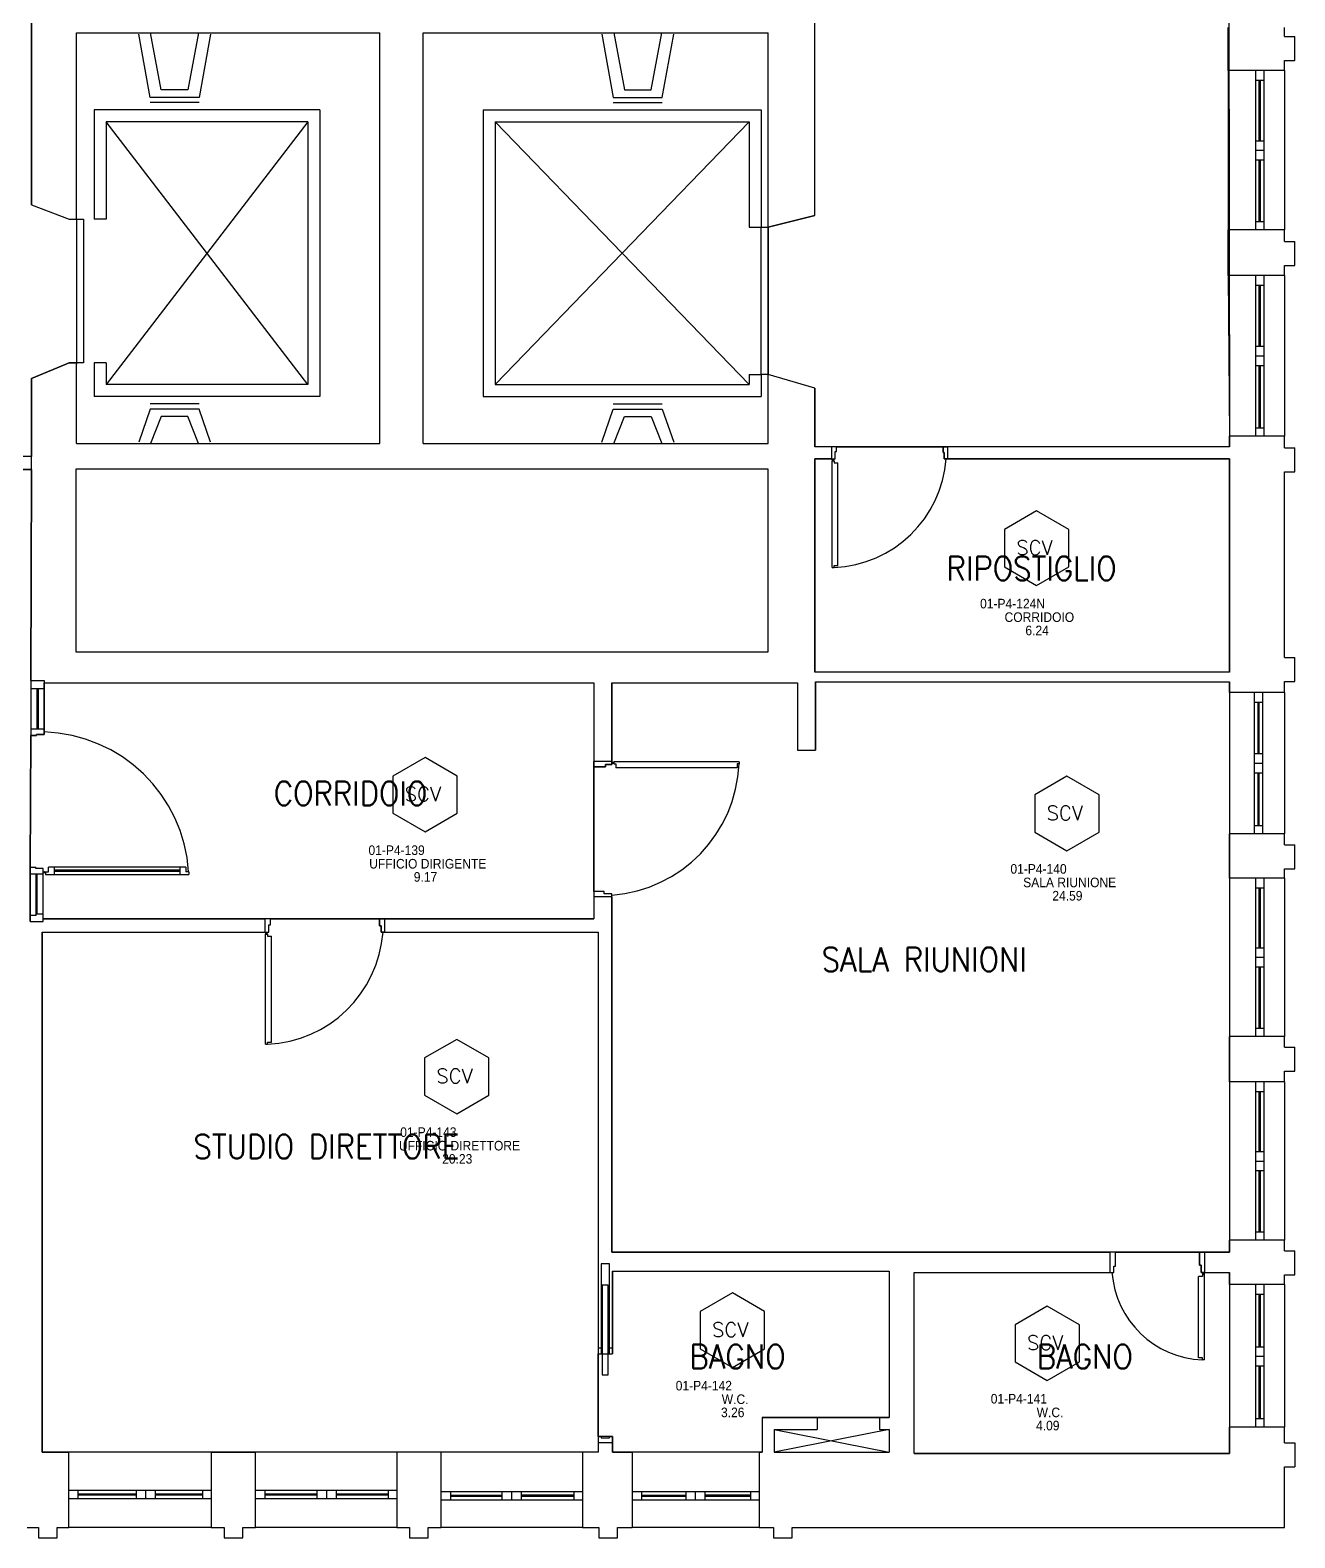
# Model space of a CAD drawing. Header units: inches. Extents: x 16420 to 16611, y 92341 to 92416.
# Drawn here: x 16468.41 to 16478.97, y 92360.49 to 92373.07 of the extents above; entities that cross this region are included whole.
import ezdxf
from ezdxf.enums import TextEntityAlignment as Align

# ---------------------------------------------------------------- set-up
doc = ezdxf.new("R2010")
doc.units = ezdxf.units.IN
doc.header["$LTSCALE"] = 50
doc.header["$MEASUREMENT"] = 0
doc.linetypes.add('NASCOSTA2', pattern=[0.1875, 0.125, -0.0625])
for name, color, linetype in [('A-LOCALI', 7, 'Continuous'), ('AA-CodiceVano', 7, 'Continuous'), ('GMM_DEST.USO', 50, 'Continuous'), ('PIANTA', 7, 'Continuous'), ('RM', 191, 'Continuous')]:
    doc.layers.add(name, color=color, linetype=linetype)
doc.styles.add('ARIAL', font='arial.ttf')
doc.styles.add('ARTECO', font='romans.shx', dxfattribs={"width": 0.9})
doc.styles.get("Standard").update_dxf_attribs({"font": 'txt.shx'})

# ---------------------------------------------------------------- blocks, each defined once
blk = doc.blocks.new('MFM_COD_VANO')
at = {"layer": 'A-LOCALI'}
for p, q in [((0, 0.621), (-0.269, 0.466)), ((0.269, 0.466), (0, 0.621)), ((-0.269, 0.466), (-0.269, 0.155)), ((0.269, 0.155), (0.269, 0.466)), ((-0.269, 0.155), (0, 0)), ((0, 0), (0.269, 0.155))]:
    blk.add_line(p, q, dxfattribs=at)
blk.add_text('SCV', height=0.12, dxfattribs=at).set_placement((-0.17, 0.255))
at = {"layer": 'A-LOCALI', "flags": 9}
for tag in ['MFM_NAME', 'MFM_COD_COMPLESSO', 'MFM_COD_EDIFICIO', 'MFM_COD_PIANO', 'MFM_COD_MACROAREA', 'MFM_ZONA', 'MFM_REPARTO']:
    blk.add_attdef(tag, (-0.084, 0.188), '', height=0.005, dxfattribs=at)
blk.add_attdef('MFM_ALTEZZA', text='', height=0.005, dxfattribs=at).set_placement((-0.057, 0.188), align=Align.CENTER)
at = {"layer": 'A-LOCALI', "style": 'ARIAL', "width": 0.9, "flags": 8}
for tag, p in [('MFM_COD_UT', (-0.026, -0.078)), ('MFM_DESTINAZIONE_USO', (0.023, -0.306)), ('MFM_SUPERFICIE', (0.004, -0.416))]:
    blk.add_attdef(tag, text='', height=0.08, dxfattribs=at).set_placement(p, align=Align.CENTER)
at = {"layer": 'A-LOCALI', "style": 'ARIAL', "width": 0.9}
for tag, p, height, flags in [('MFM_COD_LOCALE', (-0.472, -0.192), 0.08, 8), ('MFM_COD_SCHEDA', (-0.275, -0.483), 0.04, 9)]:
    blk.add_attdef(tag, p, '', height=height, dxfattribs=dict(at, flags=flags))

msp = doc.modelspace()

# ---------------------------------------------------------------- linework, layer by layer
at = {"layer": 'PIANTA', "color": 0}
for p, q in [((16468.425, 92371.613), (16468.425, 92373.943)), ((16474.964, 92372.45), (16474.964, 92373.873)), ((16468.799, 92373.049), (16471.331, 92373.049)), ((16468.799, 92371.493), (16468.799, 92373.049)), ((16469.413, 92372.509), (16469.319, 92373.037)), ((16469.507, 92372.572), (16469.418, 92373.049)), ((16469.818, 92373.049), (16469.73, 92372.572)), ((16469.918, 92373.037), (16469.824, 92372.509)), ((16471.331, 92369.621), (16471.331, 92373.049)), ((16471.693, 92373.049), (16474.574, 92373.049)), ((16471.693, 92369.621), (16471.693, 92373.049)), ((16473.186, 92373.037), (16473.28, 92372.509)), ((16473.285, 92373.049), (16473.373, 92372.572)), ((16473.597, 92372.572), (16473.685, 92373.049)), ((16473.69, 92372.509), (16473.785, 92373.037)), ((16474.574, 92371.428), (16474.574, 92373.049)), ((16478.414, 92372.733), (16478.414, 92373.093)), ((16478.884, 92373.017), (16478.884, 92373.093)), ((16478.884, 92373.017), (16478.971, 92373.017)), ((16478.971, 92372.817), (16478.971, 92373.017)), ((16478.884, 92372.733), (16478.884, 92372.817)), ((16478.884, 92372.817), (16478.971, 92372.817)), ((16478.884, 92372.733), (16478.414, 92372.733)), ((16478.414, 92372.733), (16478.414, 92371.403)), ((16478.644, 92371.403), (16478.644, 92372.733)), ((16478.644, 92372.653), (16478.714, 92372.653)), ((16478.674, 92372.148), (16478.674, 92372.653)), ((16478.684, 92372.148), (16478.684, 92372.653)), ((16478.714, 92371.403), (16478.714, 92372.733)), ((16478.884, 92372.733), (16478.884, 92371.403)), ((16469.824, 92372.509), (16469.413, 92372.509)), ((16469.73, 92372.572), (16469.507, 92372.572)), ((16473.28, 92372.509), (16473.69, 92372.509)), ((16473.373, 92372.572), (16473.597, 92372.572)), ((16470.83, 92372.405), (16468.948, 92372.405)), ((16468.948, 92372.405), (16468.948, 92371.493)), ((16469.824, 92372.466), (16469.413, 92372.466)), ((16470.83, 92372.405), (16470.83, 92370.014)), ((16472.194, 92372.405), (16474.514, 92372.405)), ((16472.194, 92372.405), (16472.194, 92370.014)), ((16473.28, 92372.466), (16473.69, 92372.466)), ((16474.514, 92372.405), (16474.514, 92371.428)), ((16474.964, 92371.523), (16474.964, 92372.45)), ((16470.73, 92372.305), (16469.048, 92370.114)), ((16470.73, 92370.114), (16469.048, 92372.305)), ((16470.73, 92372.305), (16469.048, 92372.305)), ((16469.048, 92372.305), (16469.048, 92371.493)), ((16470.73, 92372.305), (16470.73, 92370.114)), ((16472.294, 92370.114), (16474.414, 92372.305)), ((16472.294, 92372.305), (16474.414, 92370.114)), ((16472.294, 92372.305), (16474.414, 92372.305)), ((16472.294, 92372.305), (16472.294, 92370.114)), ((16474.414, 92372.305), (16474.414, 92371.428)), ((16478.644, 92372.148), (16478.714, 92372.148)), ((16478.644, 92372.068), (16478.714, 92372.068)), ((16478.644, 92371.988), (16478.714, 92371.988)), ((16478.674, 92371.473), (16478.674, 92371.988)), ((16478.684, 92371.473), (16478.684, 92371.988)), ((16468.425, 92371.613), (16468.739, 92371.493)), ((16468.739, 92371.493), (16468.799, 92371.493)), ((16468.799, 92371.493), (16468.799, 92370.282)), ((16468.799, 92371.493), (16468.859, 92371.493)), ((16468.859, 92371.493), (16468.859, 92370.293)), ((16469.048, 92371.493), (16468.948, 92371.493)), ((16474.964, 92371.523), (16474.574, 92371.428)), ((16474.414, 92371.428), (16474.514, 92371.428)), ((16474.514, 92370.198), (16474.514, 92371.428)), ((16474.514, 92371.428), (16474.574, 92371.428)), ((16474.574, 92371.428), (16474.574, 92370.198)), ((16478.884, 92371.403), (16478.414, 92371.403)), ((16478.414, 92371.023), (16478.414, 92371.403)), ((16478.644, 92371.473), (16478.714, 92371.473)), ((16478.884, 92371.307), (16478.884, 92371.403)), ((16478.884, 92371.307), (16478.971, 92371.307)), ((16478.971, 92371.107), (16478.971, 92371.307)), ((16478.884, 92371.023), (16478.884, 92371.107)), ((16478.884, 92371.107), (16478.971, 92371.107)), ((16478.884, 92371.023), (16478.414, 92371.023)), ((16478.414, 92371.023), (16478.424, 92369.683)), ((16478.644, 92369.683), (16478.644, 92371.023)), ((16478.714, 92369.683), (16478.714, 92371.023)), ((16478.884, 92371.023), (16478.884, 92369.683)), ((16478.644, 92370.943), (16478.714, 92370.943)), ((16478.674, 92370.433), (16478.674, 92370.943)), ((16478.684, 92370.433), (16478.684, 92370.943)), ((16478.644, 92370.433), (16478.714, 92370.433)), ((16478.644, 92370.353), (16478.714, 92370.353)), ((16468.424, 92370.163), (16468.739, 92370.293)), ((16468.739, 92370.293), (16468.799, 92370.293)), ((16468.859, 92370.293), (16468.799, 92370.293)), ((16468.799, 92369.621), (16468.799, 92370.282)), ((16468.948, 92370.293), (16468.948, 92370.014)), ((16469.048, 92370.293), (16468.948, 92370.293)), ((16469.048, 92370.293), (16469.048, 92370.114)), ((16478.644, 92370.273), (16478.714, 92370.273)), ((16478.674, 92369.753), (16478.674, 92370.273)), ((16478.684, 92369.753), (16478.684, 92370.273)), ((16468.424, 92369.513), (16468.424, 92370.163)), ((16470.73, 92370.114), (16469.048, 92370.114)), ((16472.294, 92370.114), (16474.414, 92370.114)), ((16474.414, 92370.198), (16474.414, 92370.114)), ((16474.414, 92370.198), (16474.514, 92370.198)), ((16474.514, 92370.198), (16474.514, 92370.014)), ((16474.574, 92370.198), (16474.514, 92370.198)), ((16474.964, 92370.083), (16474.574, 92370.198)), ((16474.574, 92369.621), (16474.574, 92370.198)), ((16470.83, 92370.014), (16468.948, 92370.014)), ((16472.194, 92370.014), (16474.514, 92370.014)), ((16474.964, 92370.083), (16474.964, 92369.593)), ((16469.413, 92369.909), (16469.319, 92369.633)), ((16469.824, 92369.952), (16469.413, 92369.952)), ((16469.824, 92369.909), (16469.413, 92369.909)), ((16469.507, 92369.846), (16469.418, 92369.621)), ((16469.73, 92369.846), (16469.507, 92369.846)), ((16469.818, 92369.621), (16469.73, 92369.846)), ((16469.918, 92369.633), (16469.824, 92369.909)), ((16473.186, 92369.633), (16473.28, 92369.909)), ((16473.28, 92369.952), (16473.69, 92369.952)), ((16473.28, 92369.909), (16473.69, 92369.909)), ((16473.285, 92369.621), (16473.373, 92369.846)), ((16473.373, 92369.846), (16473.597, 92369.846)), ((16473.597, 92369.846), (16473.685, 92369.621)), ((16473.69, 92369.909), (16473.785, 92369.633)), ((16478.644, 92369.753), (16478.714, 92369.753)), ((16468.799, 92369.621), (16471.331, 92369.621)), ((16471.693, 92369.621), (16474.574, 92369.621)), ((16475.104, 92369.593), (16474.964, 92369.593)), ((16475.104, 92369.493), (16475.104, 92369.593)), ((16475.144, 92369.593), (16475.104, 92369.593)), ((16475.144, 92369.555), (16475.144, 92369.593)), ((16476.034, 92369.593), (16476.074, 92369.593)), ((16476.034, 92369.545), (16476.034, 92369.593)), ((16478.424, 92369.593), (16476.074, 92369.593)), ((16476.074, 92369.493), (16476.074, 92369.593)), ((16478.884, 92369.683), (16478.424, 92369.683)), ((16478.424, 92369.593), (16478.424, 92369.683)), ((16478.884, 92369.586), (16478.884, 92369.683)), ((16468.424, 92369.513), (16467.744, 92369.513)), ((16468.424, 92369.403), (16468.424, 92369.513)), ((16474.964, 92369.493), (16474.964, 92367.713)), ((16475.104, 92369.493), (16474.964, 92369.493)), ((16475.104, 92369.493), (16475.134, 92369.493)), ((16475.107, 92368.587), (16475.107, 92369.476)), ((16475.107, 92369.476), (16475.124, 92369.476)), ((16475.124, 92369.476), (16475.124, 92369.46)), ((16475.134, 92369.493), (16475.134, 92369.555)), ((16475.134, 92369.555), (16475.144, 92369.555)), ((16476.044, 92369.545), (16476.034, 92369.545)), ((16476.044, 92369.493), (16476.044, 92369.545)), ((16476.074, 92369.493), (16476.044, 92369.493)), ((16478.424, 92369.493), (16476.074, 92369.493)), ((16478.424, 92367.713), (16478.424, 92369.493)), ((16478.884, 92369.586), (16478.971, 92369.586)), ((16478.971, 92369.386), (16478.971, 92369.586)), ((16468.424, 92369.403), (16467.759, 92369.403)), ((16468.419, 92367.643), (16468.424, 92369.403)), ((16474.574, 92369.407), (16468.794, 92369.407)), ((16468.794, 92369.407), (16468.794, 92367.882)), ((16474.574, 92367.882), (16474.574, 92369.407)), ((16475.124, 92369.46), (16475.156, 92369.46)), ((16475.156, 92368.603), (16475.156, 92369.46)), ((16478.884, 92367.835), (16478.884, 92369.386)), ((16478.884, 92369.386), (16478.971, 92369.386)), ((16475.107, 92368.587), (16475.124, 92368.587)), ((16475.124, 92368.603), (16475.156, 92368.603)), ((16475.124, 92368.587), (16475.124, 92368.603)), ((16468.794, 92367.882), (16474.574, 92367.882)), ((16478.884, 92367.835), (16478.97, 92367.835)), ((16478.97, 92367.635), (16478.97, 92367.835)), ((16478.424, 92367.713), (16474.964, 92367.713)), ((16468.419, 92367.643), (16468.529, 92367.643)), ((16468.419, 92367.643), (16468.419, 92367.183)), ((16468.529, 92367.643), (16468.529, 92367.623)), ((16468.529, 92367.623), (16468.529, 92367.193)), ((16468.529, 92367.623), (16473.119, 92367.623)), ((16473.119, 92367.623), (16473.119, 92366.968)), ((16473.269, 92367.623), (16473.269, 92366.968)), ((16473.269, 92367.623), (16474.819, 92367.623)), ((16474.819, 92367.623), (16474.819, 92367.063)), ((16474.969, 92367.633), (16478.424, 92367.633)), ((16474.969, 92367.633), (16474.969, 92367.063)), ((16478.424, 92367.543), (16478.424, 92367.633)), ((16478.884, 92367.543), (16478.884, 92367.635)), ((16478.884, 92367.635), (16478.97, 92367.635)), ((16468.529, 92367.573), (16468.419, 92367.573)), ((16468.469, 92367.573), (16468.469, 92367.238)), ((16468.479, 92367.573), (16468.479, 92367.238)), ((16478.884, 92367.543), (16478.424, 92367.543)), ((16478.424, 92367.543), (16478.424, 92366.363)), ((16478.634, 92366.363), (16478.634, 92367.543)), ((16478.634, 92367.463), (16478.704, 92367.463)), ((16478.664, 92367.033), (16478.664, 92367.463)), ((16478.674, 92367.033), (16478.674, 92367.463)), ((16478.704, 92366.363), (16478.704, 92367.543)), ((16478.884, 92367.543), (16478.884, 92366.363)), ((16468.529, 92367.238), (16468.419, 92367.238)), ((16468.465, 92367.183), (16468.419, 92367.183)), ((16468.529, 92367.193), (16468.465, 92367.193)), ((16468.465, 92367.183), (16468.465, 92367.193)), ((16473.269, 92366.968), (16473.119, 92366.968)), ((16473.119, 92366.923), (16473.119, 92366.968)), ((16473.269, 92366.968), (16473.269, 92366.943)), ((16474.331, 92366.965), (16473.285, 92366.965)), ((16473.285, 92366.965), (16473.285, 92366.948)), ((16473.285, 92366.948), (16473.301, 92366.948)), ((16473.301, 92366.948), (16473.301, 92366.915)), ((16474.314, 92366.948), (16474.314, 92366.915)), ((16474.331, 92366.948), (16474.314, 92366.948)), ((16474.331, 92366.965), (16474.331, 92366.948)), ((16474.819, 92367.063), (16474.969, 92367.063)), ((16478.634, 92367.033), (16478.704, 92367.033)), ((16478.634, 92366.953), (16478.704, 92366.953)), ((16473.216, 92366.923), (16473.119, 92366.923)), ((16473.269, 92366.943), (16473.216, 92366.943)), ((16473.216, 92366.943), (16473.216, 92366.923)), ((16474.314, 92366.915), (16473.301, 92366.915)), ((16478.634, 92366.873), (16478.704, 92366.873)), ((16478.664, 92366.433), (16478.664, 92366.873)), ((16478.674, 92366.433), (16478.674, 92366.873)), ((16478.884, 92366.363), (16478.424, 92366.363)), ((16478.424, 92365.993), (16478.424, 92366.363)), ((16478.634, 92366.433), (16478.704, 92366.433)), ((16478.884, 92366.272), (16478.884, 92366.363)), ((16478.884, 92366.272), (16478.971, 92366.272)), ((16478.971, 92366.072), (16478.971, 92366.272)), ((16468.412, 92365.633), (16468.412, 92366.083)), ((16468.459, 92366.083), (16468.412, 92366.083)), ((16468.459, 92366.083), (16468.459, 92366.073)), ((16468.522, 92366.073), (16468.459, 92366.073)), ((16468.522, 92365.653), (16468.522, 92366.073)), ((16468.565, 92366.046), (16468.565, 92366.085)), ((16469.711, 92366.085), (16468.565, 92366.085)), ((16468.615, 92366.025), (16468.615, 92366.085)), ((16469.661, 92366.085), (16469.661, 92366.025)), ((16469.711, 92366.085), (16469.711, 92366.046)), ((16478.884, 92366.072), (16478.971, 92366.072)), ((16478.884, 92365.993), (16478.884, 92366.072)), ((16468.522, 92366.028), (16468.412, 92366.028)), ((16468.462, 92365.693), (16468.462, 92366.028)), ((16468.472, 92365.693), (16468.472, 92366.028)), ((16468.54, 92366.046), (16468.565, 92366.046)), ((16468.54, 92366.046), (16468.54, 92366.025)), ((16468.54, 92366.025), (16469.736, 92366.025)), ((16469.661, 92366.06), (16468.615, 92366.06)), ((16469.661, 92366.05), (16468.615, 92366.05)), ((16469.736, 92366.046), (16469.711, 92366.046)), ((16469.736, 92366.046), (16469.736, 92366.025)), ((16478.884, 92365.993), (16478.424, 92365.993)), ((16478.424, 92365.993), (16478.424, 92364.673)), ((16478.644, 92364.673), (16478.644, 92365.993)), ((16478.714, 92364.673), (16478.714, 92365.993)), ((16478.884, 92365.993), (16478.884, 92365.993)), ((16478.884, 92365.993), (16478.884, 92364.673)), ((16473.119, 92365.883), (16473.119, 92365.838)), ((16473.206, 92365.883), (16473.119, 92365.883)), ((16473.269, 92365.838), (16473.119, 92365.838)), ((16473.119, 92365.838), (16473.119, 92365.653)), ((16473.206, 92365.863), (16473.206, 92365.883)), ((16473.269, 92365.863), (16473.206, 92365.863)), ((16473.269, 92365.838), (16473.269, 92365.863)), ((16473.269, 92365.838), (16473.269, 92362.873)), ((16478.644, 92365.913), (16478.714, 92365.913)), ((16478.674, 92365.413), (16478.674, 92365.913)), ((16478.684, 92365.413), (16478.684, 92365.913)), ((16468.462, 92365.683), (16468.462, 92365.693)), ((16468.522, 92365.693), (16468.462, 92365.693)), ((16468.462, 92365.683), (16468.412, 92365.683)), ((16468.412, 92365.633), (16468.522, 92365.633)), ((16468.522, 92365.633), (16468.522, 92365.653)), ((16468.522, 92365.653), (16470.374, 92365.653)), ((16470.374, 92365.543), (16470.374, 92365.653)), ((16470.419, 92365.653), (16470.374, 92365.653)), ((16470.404, 92365.543), (16470.404, 92365.605)), ((16470.404, 92365.605), (16470.419, 92365.605)), ((16470.419, 92365.605), (16470.419, 92365.653)), ((16471.329, 92365.653), (16471.374, 92365.653)), ((16471.329, 92365.595), (16471.329, 92365.653)), ((16471.344, 92365.595), (16471.329, 92365.595)), ((16471.344, 92365.543), (16471.344, 92365.595)), ((16471.374, 92365.543), (16471.374, 92365.653)), ((16471.374, 92365.653), (16473.119, 92365.653)), ((16468.514, 92365.543), (16470.374, 92365.543)), ((16468.514, 92365.543), (16468.514, 92361.203)), ((16470.374, 92365.543), (16470.404, 92365.543)), ((16470.377, 92364.608), (16470.377, 92365.526)), ((16470.377, 92365.526), (16470.393, 92365.526)), ((16470.393, 92365.526), (16470.393, 92365.51)), ((16470.393, 92365.51), (16470.426, 92365.51)), ((16470.426, 92364.624), (16470.426, 92365.51)), ((16471.374, 92365.543), (16471.344, 92365.543)), ((16471.374, 92365.543), (16473.154, 92365.543)), ((16473.154, 92365.543), (16473.154, 92362.073)), ((16478.644, 92365.413), (16478.714, 92365.413)), ((16478.644, 92365.333), (16478.714, 92365.333)), ((16478.644, 92365.253), (16478.714, 92365.253)), ((16478.674, 92364.743), (16478.674, 92365.253)), ((16478.684, 92364.743), (16478.684, 92365.253)), ((16478.644, 92364.743), (16478.714, 92364.743)), ((16470.377, 92364.608), (16470.393, 92364.608)), ((16470.393, 92364.624), (16470.426, 92364.624)), ((16470.393, 92364.608), (16470.393, 92364.624)), ((16478.884, 92364.673), (16478.424, 92364.673)), ((16478.424, 92364.293), (16478.424, 92364.673)), ((16478.884, 92364.583), (16478.884, 92364.673)), ((16478.884, 92364.583), (16478.971, 92364.583)), ((16478.971, 92364.383), (16478.971, 92364.583)), ((16478.884, 92364.383), (16478.971, 92364.383)), ((16478.884, 92364.293), (16478.884, 92364.383)), ((16478.884, 92364.293), (16478.424, 92364.293)), ((16478.424, 92364.293), (16478.424, 92362.973)), ((16478.644, 92362.973), (16478.644, 92364.293)), ((16478.644, 92364.213), (16478.714, 92364.213)), ((16478.674, 92363.713), (16478.674, 92364.213)), ((16478.684, 92363.713), (16478.684, 92364.213)), ((16478.714, 92362.973), (16478.714, 92364.293)), ((16478.884, 92364.293), (16478.884, 92364.293)), ((16478.884, 92364.293), (16478.884, 92362.973)), ((16478.644, 92363.713), (16478.714, 92363.713)), ((16478.644, 92363.633), (16478.714, 92363.633)), ((16478.644, 92363.553), (16478.714, 92363.553)), ((16478.674, 92363.043), (16478.674, 92363.553)), ((16478.684, 92363.043), (16478.684, 92363.553)), ((16478.884, 92362.973), (16478.424, 92362.973)), ((16478.424, 92362.873), (16478.424, 92362.973)), ((16478.644, 92363.043), (16478.714, 92363.043)), ((16478.884, 92362.884), (16478.884, 92362.973)), ((16473.269, 92362.873), (16477.429, 92362.873)), ((16477.429, 92362.703), (16477.429, 92362.873)), ((16477.474, 92362.873), (16477.429, 92362.873)), ((16477.474, 92362.755), (16477.474, 92362.873)), ((16478.174, 92362.873), (16478.219, 92362.873)), ((16478.174, 92362.765), (16478.174, 92362.873)), ((16478.219, 92362.703), (16478.219, 92362.873)), ((16478.219, 92362.873), (16478.424, 92362.873)), ((16478.884, 92362.884), (16478.971, 92362.884)), ((16478.971, 92362.684), (16478.971, 92362.884)), ((16473.249, 92362.776), (16473.179, 92362.776)), ((16473.179, 92362.776), (16473.179, 92362.073)), ((16473.249, 92362.073), (16473.249, 92362.776)), ((16473.274, 92362.713), (16473.274, 92362.073)), ((16473.274, 92362.713), (16475.584, 92362.713)), ((16475.584, 92362.713), (16475.584, 92361.492)), ((16475.794, 92362.703), (16477.429, 92362.703)), ((16475.794, 92361.193), (16475.794, 92362.703)), ((16477.429, 92362.703), (16477.459, 92362.703)), ((16477.459, 92362.703), (16477.459, 92362.755)), ((16477.459, 92362.755), (16477.474, 92362.755)), ((16478.167, 92361.989), (16478.167, 92362.67)), ((16478.2, 92362.67), (16478.167, 92362.67)), ((16478.189, 92362.765), (16478.174, 92362.765)), ((16478.189, 92362.703), (16478.189, 92362.765)), ((16478.219, 92362.703), (16478.189, 92362.703)), ((16478.2, 92362.686), (16478.2, 92362.67)), ((16478.216, 92362.686), (16478.2, 92362.686)), ((16478.216, 92361.973), (16478.216, 92362.686)), ((16478.219, 92362.703), (16478.424, 92362.703)), ((16478.424, 92362.603), (16478.424, 92362.703)), ((16478.884, 92362.684), (16478.971, 92362.684)), ((16478.884, 92362.603), (16478.884, 92362.684)), ((16473.239, 92362.598), (16473.189, 92362.598)), ((16473.189, 92362.598), (16473.189, 92361.848)), ((16473.239, 92361.848), (16473.239, 92362.598)), ((16478.884, 92362.603), (16478.424, 92362.603)), ((16478.424, 92362.603), (16478.424, 92361.413)), ((16478.644, 92361.413), (16478.644, 92362.603)), ((16478.714, 92361.413), (16478.714, 92362.603)), ((16478.884, 92362.603), (16478.884, 92362.603)), ((16478.884, 92362.603), (16478.884, 92361.413)), ((16478.644, 92362.523), (16478.714, 92362.523)), ((16478.674, 92362.083), (16478.674, 92362.523)), ((16478.684, 92362.083), (16478.684, 92362.523)), ((16473.154, 92362.073), (16473.179, 92362.073)), ((16473.154, 92362.073), (16473.154, 92362.023)), ((16473.179, 92362.073), (16473.179, 92362.023)), ((16473.249, 92362.073), (16473.274, 92362.073)), ((16473.249, 92362.023), (16473.249, 92362.073)), ((16473.274, 92362.073), (16473.274, 92362.023)), ((16478.644, 92362.083), (16478.714, 92362.083)), ((16473.154, 92362.023), (16473.179, 92362.023)), ((16473.249, 92362.023), (16473.274, 92362.023)), ((16478.2, 92361.989), (16478.167, 92361.989)), ((16478.2, 92361.973), (16478.2, 92361.989)), ((16478.216, 92361.973), (16478.2, 92361.973)), ((16478.644, 92362.003), (16478.714, 92362.003)), ((16478.644, 92361.923), (16478.714, 92361.923)), ((16478.674, 92361.483), (16478.674, 92361.923)), ((16478.684, 92361.483), (16478.684, 92361.923)), ((16473.189, 92361.848), (16473.239, 92361.848)), ((16474.524, 92361.493), (16474.984, 92361.493)), ((16474.524, 92361.493), (16474.524, 92361.203)), ((16474.984, 92361.493), (16474.984, 92361.393)), ((16474.984, 92361.493), (16475.504, 92361.492)), ((16475.504, 92361.492), (16475.504, 92361.392)), ((16475.504, 92361.492), (16475.584, 92361.492)), ((16478.424, 92361.193), (16478.424, 92361.413)), ((16478.884, 92361.413), (16478.424, 92361.413)), ((16478.644, 92361.483), (16478.714, 92361.483)), ((16478.884, 92361.282), (16478.884, 92361.413)), ((16473.154, 92361.333), (16473.179, 92361.333)), ((16473.154, 92361.333), (16473.154, 92361.283)), ((16473.179, 92361.333), (16473.179, 92361.323)), ((16473.179, 92361.323), (16473.249, 92361.323)), ((16473.249, 92361.333), (16473.274, 92361.333)), ((16473.249, 92361.323), (16473.249, 92361.333)), ((16473.274, 92361.333), (16473.274, 92361.283)), ((16474.624, 92361.393), (16474.984, 92361.393)), ((16474.624, 92361.393), (16474.624, 92361.203)), ((16474.624, 92361.393), (16475.584, 92361.203)), ((16475.584, 92361.392), (16474.624, 92361.203)), ((16475.504, 92361.392), (16475.584, 92361.392)), ((16475.584, 92361.392), (16475.584, 92361.203)), ((16468.514, 92361.203), (16468.734, 92361.203)), ((16469.924, 92361.203), (16468.734, 92361.203)), ((16468.734, 92360.574), (16468.734, 92361.203)), ((16469.924, 92361.203), (16470.294, 92361.203)), ((16469.924, 92361.203), (16469.924, 92360.574)), ((16471.474, 92361.203), (16470.294, 92361.203)), ((16470.294, 92360.574), (16470.294, 92361.203)), ((16471.474, 92361.203), (16471.474, 92360.574)), ((16471.844, 92361.203), (16471.474, 92361.203)), ((16473.024, 92361.203), (16471.844, 92361.203)), ((16471.844, 92360.574), (16471.844, 92361.203)), ((16473.024, 92361.203), (16473.024, 92360.574)), ((16473.154, 92361.203), (16473.024, 92361.203)), ((16473.154, 92361.283), (16473.274, 92361.283)), ((16473.154, 92361.283), (16473.154, 92361.203)), ((16473.274, 92361.283), (16473.274, 92361.203)), ((16473.274, 92361.203), (16473.438, 92361.203)), ((16473.438, 92361.203), (16473.438, 92360.574)), ((16474.498, 92361.203), (16473.438, 92361.203)), ((16474.498, 92361.203), (16474.498, 92360.574)), ((16474.498, 92361.203), (16474.524, 92361.203)), ((16474.624, 92361.203), (16475.584, 92361.203)), ((16475.794, 92361.193), (16478.424, 92361.193)), ((16478.884, 92361.282), (16478.971, 92361.282)), ((16478.884, 92361.282), (16478.971, 92361.282)), ((16478.971, 92361.282), (16478.971, 92361.082)), ((16478.884, 92360.574), (16478.884, 92361.082)), ((16478.884, 92361.082), (16478.971, 92361.082)), ((16469.924, 92360.883), (16468.734, 92360.883)), ((16469.924, 92360.813), (16468.734, 92360.813)), ((16468.814, 92360.813), (16468.814, 92360.883)), ((16469.299, 92360.853), (16468.814, 92360.852)), ((16469.299, 92360.843), (16468.814, 92360.842)), ((16469.299, 92360.813), (16469.299, 92360.883)), ((16469.379, 92360.813), (16469.379, 92360.883)), ((16469.459, 92360.813), (16469.459, 92360.883)), ((16469.854, 92360.853), (16469.459, 92360.853)), ((16469.854, 92360.843), (16469.459, 92360.843)), ((16469.854, 92360.813), (16469.854, 92360.883)), ((16471.474, 92360.883), (16470.294, 92360.883)), ((16471.474, 92360.813), (16470.294, 92360.813)), ((16470.374, 92360.813), (16470.374, 92360.883)), ((16470.809, 92360.853), (16470.374, 92360.852)), ((16470.809, 92360.843), (16470.374, 92360.842)), ((16470.809, 92360.813), (16470.809, 92360.883)), ((16470.889, 92360.813), (16470.889, 92360.883)), ((16470.969, 92360.813), (16470.969, 92360.883)), ((16471.404, 92360.853), (16470.969, 92360.853)), ((16471.404, 92360.843), (16470.969, 92360.843)), ((16471.404, 92360.813), (16471.404, 92360.883)), ((16473.024, 92360.873), (16471.844, 92360.873)), ((16473.024, 92360.803), (16471.844, 92360.803)), ((16471.924, 92360.803), (16471.924, 92360.873)), ((16472.354, 92360.843), (16471.924, 92360.842)), ((16472.354, 92360.833), (16471.924, 92360.832)), ((16472.354, 92360.803), (16472.354, 92360.873)), ((16472.434, 92360.803), (16472.434, 92360.873)), ((16472.514, 92360.803), (16472.514, 92360.873)), ((16472.954, 92360.843), (16472.514, 92360.843)), ((16472.954, 92360.833), (16472.514, 92360.833)), ((16472.954, 92360.803), (16472.954, 92360.873)), ((16474.498, 92360.873), (16473.438, 92360.873)), ((16474.498, 92360.803), (16473.438, 92360.803)), ((16473.518, 92360.803), (16473.518, 92360.873)), ((16473.888, 92360.843), (16473.518, 92360.842)), ((16473.888, 92360.833), (16473.518, 92360.832)), ((16473.888, 92360.803), (16473.888, 92360.873)), ((16473.968, 92360.803), (16473.968, 92360.873)), ((16474.048, 92360.803), (16474.048, 92360.873)), ((16474.428, 92360.843), (16474.048, 92360.843)), ((16474.428, 92360.833), (16474.048, 92360.833)), ((16474.428, 92360.803), (16474.428, 92360.873)), ((16468.388, 92360.574), (16468.482, 92360.574)), ((16468.482, 92360.574), (16468.482, 92360.488)), ((16468.639, 92360.488), (16468.639, 92360.574)), ((16468.639, 92360.574), (16468.734, 92360.574)), ((16469.924, 92360.574), (16468.734, 92360.574)), ((16469.924, 92360.574), (16470.031, 92360.574)), ((16470.031, 92360.574), (16470.031, 92360.488)), ((16470.188, 92360.488), (16470.188, 92360.574)), ((16470.188, 92360.574), (16470.294, 92360.574)), ((16471.474, 92360.574), (16470.294, 92360.574)), ((16471.474, 92360.574), (16471.579, 92360.574)), ((16471.579, 92360.574), (16471.579, 92360.488)), ((16471.735, 92360.488), (16471.735, 92360.574)), ((16471.735, 92360.574), (16471.844, 92360.574)), ((16473.024, 92360.574), (16471.844, 92360.574)), ((16473.024, 92360.574), (16473.159, 92360.574)), ((16473.159, 92360.574), (16473.159, 92360.488)), ((16473.315, 92360.488), (16473.315, 92360.574)), ((16473.315, 92360.574), (16473.438, 92360.574)), ((16474.498, 92360.574), (16473.438, 92360.574)), ((16474.498, 92360.574), (16474.619, 92360.574)), ((16474.619, 92360.574), (16474.619, 92360.488)), ((16474.775, 92360.574), (16478.884, 92360.574)), ((16474.775, 92360.488), (16474.775, 92360.574)), ((16474.775, 92360.574), (16474.775, 92360.574)), ((16478.884, 92360.574), (16478.884, 92360.574)), ((16478.884, 92360.574), (16478.884, 92360.574)), ((16468.482, 92360.488), (16468.639, 92360.488)), ((16470.031, 92360.488), (16470.188, 92360.488)), ((16471.579, 92360.488), (16471.735, 92360.488)), ((16473.159, 92360.488), (16473.315, 92360.488)), ((16474.619, 92360.488), (16474.775, 92360.488))]:
    msp.add_line(p, q, dxfattribs=at)
for centre in [(16475.115, 92369.484), (16473.277, 92366.956), (16468.531, 92366.043), (16470.385, 92365.534), (16478.208, 92362.694)]:
    msp.add_circle(centre, 0.00633, dxfattribs=at)
at = {"layer": 'PIANTA', "color": 0, "linetype": 'NASCOSTA2'}
for centre, radius, start, end in [((16475.083, 92369.565), 0.979, 272.3644, 355.7672), ((16468.491, 92365.967), 1.247, 3.6344, 88.2866), ((16473.184, 92366.997), 1.148, 274.2328, 357.5438), ((16470.351, 92365.617), 1.01, 272.3839, 355.7672), ((16478.23, 92362.761), 0.788, 184.2328, 267.7861)]:
    msp.add_arc(centre, radius, start, end, dxfattribs=at)
at = {"layer": 'RM'}
for points in [[(16478.389, 92394.023), (16478.424, 92369.593), (16474.964, 92369.593), (16474.964, 92370.083), (16474.574, 92370.198), (16474.574, 92371.428), (16474.964, 92371.523), (16474.964, 92373.873), (16474.574, 92374.008), (16474.574, 92375.208), (16474.964, 92375.323), (16474.964, 92377.653), (16474.574, 92377.788), (16474.574, 92378.988), (16474.964, 92379.103), (16474.964, 92380.594), (16474.804, 92380.594), (16474.804, 92383.963)], [(16468.427, 92383.123), (16468.426, 92379.163), (16468.729, 92379.043), (16468.799, 92379.043), (16468.799, 92377.843), (16468.729, 92377.843), (16468.426, 92377.723), (16468.426, 92375.383), (16468.729, 92375.273), (16468.799, 92375.273), (16468.799, 92374.053), (16468.729, 92374.053), (16468.425, 92373.943), (16468.425, 92371.613), (16468.739, 92371.493), (16468.799, 92371.493), (16468.799, 92370.293), (16468.739, 92370.293), (16468.424, 92370.163), (16468.424, 92369.513), (16465.459, 92369.513), (16465.459, 92391.273)], [(16467.759, 92369.403), (16468.424, 92369.403), (16468.419, 92367.643), (16468.419, 92367.183), (16468.412, 92366.083), (16468.412, 92365.633), (16468.412, 92365.633)]]:
    msp.add_lwpolyline(points, dxfattribs=at)
at = {"layer": 'RM', "color": 3}
msp.add_lwpolyline([(16478.424, 92369.493), (16478.424, 92367.713), (16474.964, 92367.713), (16474.964, 92369.493), (16475.134, 92369.493), (16475.134, 92369.555), (16475.144, 92369.555), (16475.144, 92369.593), (16476.034, 92369.593), (16476.034, 92369.545), (16476.044, 92369.545), (16476.044, 92369.493)], close=True, dxfattribs=at)
at = {"layer": 'RM'}
for points in [[(16473.119, 92367.623), (16473.119, 92365.653), (16468.522, 92365.653), (16468.522, 92366.073), (16468.459, 92366.073), (16468.459, 92366.083), (16468.412, 92366.083), (16468.419, 92367.183), (16468.465, 92367.183), (16468.465, 92367.193), (16468.529, 92367.193), (16468.529, 92367.623)], [(16478.424, 92367.633), (16478.424, 92362.873), (16478.174, 92362.873), (16477.474, 92362.873), (16473.269, 92362.873), (16473.269, 92365.863), (16473.206, 92365.863), (16473.206, 92365.883), (16473.119, 92365.883), (16473.119, 92366.923), (16473.216, 92366.923), (16473.216, 92366.943), (16473.269, 92366.943), (16473.269, 92367.623), (16474.819, 92367.623), (16474.819, 92367.063), (16474.969, 92367.063), (16474.969, 92367.633)], [(16473.154, 92365.543), (16473.154, 92361.203), (16468.514, 92361.203), (16468.514, 92365.543), (16470.404, 92365.543), (16470.404, 92365.605), (16470.419, 92365.605), (16470.419, 92365.653), (16471.329, 92365.653), (16471.329, 92365.595), (16471.344, 92365.595), (16471.344, 92365.543)], [(16478.424, 92362.703), (16478.424, 92361.193), (16475.794, 92361.193), (16475.794, 92362.703), (16477.459, 92362.703), (16477.459, 92362.755), (16477.474, 92362.755), (16477.474, 92362.873), (16478.174, 92362.873), (16478.174, 92362.765), (16478.189, 92362.765), (16478.189, 92362.703)], [(16475.584, 92362.713), (16475.584, 92361.492), (16474.524, 92361.492), (16474.524, 92361.203), (16473.274, 92361.203), (16473.274, 92361.333), (16473.154, 92361.333), (16473.154, 92362.023), (16473.274, 92362.023), (16473.274, 92362.713)]]:
    msp.add_lwpolyline(points, close=True, dxfattribs=at)

# ---------------------------------------------------------------- block references
at = {"layer": 'AA-CodiceVano'}
ref = msp.add_blockref('MFM_COD_VANO', (16476.815, 92368.437), dxfattribs=at)
ref.add_attrib('MFM_COD_LOCALE', '01-P4-124N', (16476.343, 92368.245), dxfattribs={"layer": 'A-LOCALI', "height": 0.08, "style": 'ARIAL', "width": 0.9})
ref.add_attrib('MFM_SUPERFICIE', '6.24', dxfattribs={"layer": 'A-LOCALI', "height": 0.08, "style": 'ARIAL', "width": 0.9}).set_placement((16476.819, 92368.021), align=Align.CENTER)
ref.add_attrib('MFM_DESTINAZIONE_USO', 'CORRIDOIO', dxfattribs={"layer": 'A-LOCALI', "height": 0.08, "style": 'ARIAL', "width": 0.9}).set_placement((16476.838, 92368.132), align=Align.CENTER)
ref = msp.add_blockref('MFM_COD_VANO', (16471.709, 92366.38), dxfattribs=at)
ref.add_attrib('MFM_COD_LOCALE', '01-P4-139', (16471.237, 92366.187), dxfattribs={"layer": 'A-LOCALI', "height": 0.08, "style": 'ARIAL', "width": 0.9})
ref.add_attrib('MFM_SUPERFICIE', '9.17', dxfattribs={"layer": 'A-LOCALI', "height": 0.08, "style": 'ARIAL', "width": 0.9}).set_placement((16471.713, 92365.964), align=Align.CENTER)
ref.add_attrib('MFM_DESTINAZIONE_USO', 'UFFICIO DIRIGENTE', dxfattribs={"layer": 'A-LOCALI', "height": 0.08, "style": 'ARIAL', "width": 0.9}).set_placement((16471.732, 92366.074), align=Align.CENTER)
ref = msp.add_blockref('MFM_COD_VANO', (16477.068, 92366.223), dxfattribs=at)
ref.add_attrib('MFM_COD_LOCALE', '01-P4-140', (16476.596, 92366.031), dxfattribs={"layer": 'A-LOCALI', "height": 0.08, "style": 'ARIAL', "width": 0.9})
ref.add_attrib('MFM_SUPERFICIE', '24.59', dxfattribs={"layer": 'A-LOCALI', "height": 0.08, "style": 'ARIAL', "width": 0.9}).set_placement((16477.072, 92365.807), align=Align.CENTER)
ref.add_attrib('MFM_DESTINAZIONE_USO', 'SALA RIUNIONE', dxfattribs={"layer": 'A-LOCALI', "height": 0.08, "style": 'ARIAL', "width": 0.9}).set_placement((16477.091, 92365.918), align=Align.CENTER)
ref = msp.add_blockref('MFM_COD_VANO', (16471.974, 92364.027), dxfattribs=at)
ref.add_attrib('MFM_COD_LOCALE', '01-P4-143', (16471.502, 92363.834), dxfattribs={"layer": 'A-LOCALI', "height": 0.08, "style": 'ARIAL', "width": 0.9})
ref.add_attrib('MFM_SUPERFICIE', '20.23', dxfattribs={"layer": 'A-LOCALI', "height": 0.08, "style": 'ARIAL', "width": 0.9}).set_placement((16471.978, 92363.611), align=Align.CENTER)
ref.add_attrib('MFM_DESTINAZIONE_USO', 'UFFICIO DIRETTORE', dxfattribs={"layer": 'A-LOCALI', "height": 0.08, "style": 'ARIAL', "width": 0.9}).set_placement((16471.997, 92363.721), align=Align.CENTER)
ref = msp.add_blockref('MFM_COD_VANO', (16474.275, 92361.911), dxfattribs=at)
ref.add_attrib('MFM_COD_LOCALE', '01-P4-142', (16473.802, 92361.718), dxfattribs={"layer": 'A-LOCALI', "height": 0.08, "style": 'ARIAL', "width": 0.9})
ref.add_attrib('MFM_SUPERFICIE', '3.26', dxfattribs={"layer": 'A-LOCALI', "height": 0.08, "style": 'ARIAL', "width": 0.9}).set_placement((16474.278, 92361.495), align=Align.CENTER)
ref.add_attrib('MFM_DESTINAZIONE_USO', 'W.C.', dxfattribs={"layer": 'A-LOCALI', "height": 0.08, "style": 'ARIAL', "width": 0.9}).set_placement((16474.298, 92361.605), align=Align.CENTER)
ref = msp.add_blockref('MFM_COD_VANO', (16476.904, 92361.801), dxfattribs=at)
ref.add_attrib('MFM_COD_LOCALE', '01-P4-141', (16476.432, 92361.609), dxfattribs={"layer": 'A-LOCALI', "height": 0.08, "style": 'ARIAL', "width": 0.9})
ref.add_attrib('MFM_SUPERFICIE', '4.09', dxfattribs={"layer": 'A-LOCALI', "height": 0.08, "style": 'ARIAL', "width": 0.9}).set_placement((16476.908, 92361.385), align=Align.CENTER)
ref.add_attrib('MFM_DESTINAZIONE_USO', 'W.C.', dxfattribs={"layer": 'A-LOCALI', "height": 0.08, "style": 'ARIAL', "width": 0.9}).set_placement((16476.927, 92361.495), align=Align.CENTER)

# ---------------------------------------------------------------- texts
at = {"layer": 'GMM_DEST.USO', "color": 0, "style": 'ARTECO', "width": 0.9}
for s, p in [('RIPOSTIGLIO', (16476.773, 92368.479)), ('CORRIDOIO ', (16471.148, 92366.601)), ('SALA RIUNIONI', (16475.876, 92365.215)), ('STUDIO DIRETTORE', (16470.886, 92363.654)), ('BAGNO', (16474.318, 92361.901)), ('BAGNO', (16477.217, 92361.901))]:
    msp.add_text(s, height=0.2, dxfattribs=at).set_placement(p, align=Align.CENTER)

doc.saveas('drawing.dxf')
